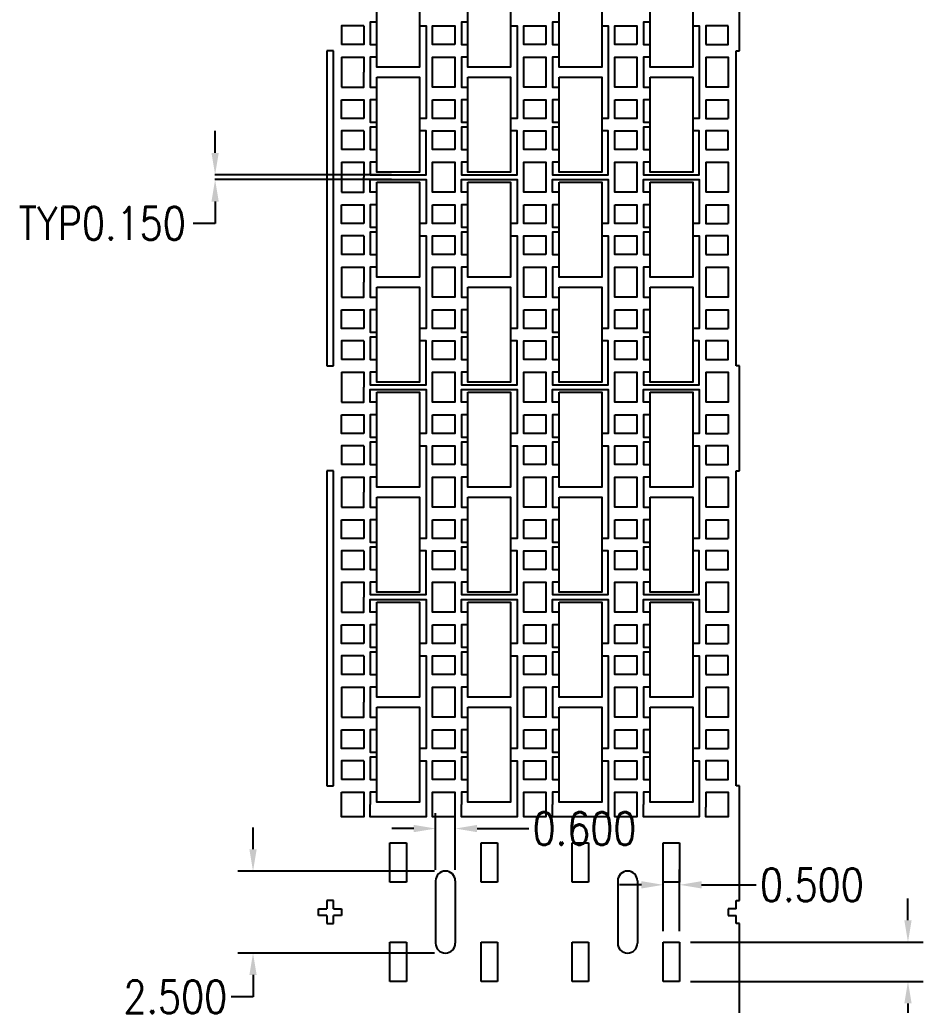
# Model space of a CAD drawing. Extents: x 343 to 432, y 410 to 590.
# Drawn here: x 343.23 to 384.52, y 501.19 to 546.26 of the extents above; entities that cross this region are included whole.
import ezdxf

# ---------------------------------------------------------------- set-up
doc = ezdxf.new("R2010")
doc.units = 0
doc.linetypes.add('HIDDEN', pattern=[0.375, 0.25, -0.125])
for name, color, linetype in [('SH-01_OBJECT', 7, 'Continuous'), ('SH-01_PKG', 5, 'HIDDEN'), ('SH-02_DIM', 4, 'Continuous'), ('SH-02_OBJECT', 7, 'Continuous')]:
    doc.layers.add(name, color=color, linetype=linetype)
doc.styles.get("Standard").update_dxf_attribs({"font": 'simplex.shx', "width": 0.82})

msp = doc.modelspace()

# ---------------------------------------------------------------- linework, layer by layer
at = {"layer": 'SH-01_OBJECT'}
for p, q in [((357.937, 544.546), (357.937, 543.856)), ((357.937, 543.856), (357.937, 543.166)), ((357.937, 539.746), (357.937, 539.056)), ((357.937, 539.056), (357.937, 538.366)), ((357.937, 534.946), (357.937, 534.256)), ((357.937, 534.256), (357.937, 533.566)), ((357.937, 530.146), (357.937, 529.456)), ((357.937, 529.456), (357.937, 528.766)), ((357.937, 525.346), (357.937, 524.656)), ((357.937, 524.656), (357.937, 523.966)), ((357.937, 520.546), (357.937, 519.856)), ((357.937, 519.856), (357.937, 519.166)), ((357.937, 515.746), (357.937, 515.056)), ((357.937, 515.056), (357.937, 514.366))]:
    msp.add_line(p, q, dxfattribs=at)
at = {"layer": 'SH-01_OBJECT', "linetype": 'Continuous'}
for p, q in [((374.587, 544.546), (374.587, 543.166)), ((374.587, 539.746), (374.587, 538.366)), ((374.587, 534.946), (374.587, 533.566)), ((374.587, 530.146), (374.587, 528.766)), ((374.587, 525.346), (374.587, 523.966)), ((374.587, 520.546), (374.587, 519.166)), ((374.587, 515.746), (374.587, 514.366)), ((374.587, 510.946), (374.587, 510.256))]:
    msp.add_line(p, q, dxfattribs=at)
at = {"layer": 'SH-01_OBJECT'}
for points in [[(358.949, 545.971), (357.937, 545.971), (357.937, 545.116)], [(361.499, 545.971), (361.799, 545.971), (361.799, 543.969), (361.799, 543.744), (361.799, 541.741), (361.499, 541.741)], [(365.662, 545.971), (365.962, 545.971), (365.962, 543.969), (365.962, 543.744), (365.962, 541.741), (365.662, 541.741)], [(369.824, 545.971), (370.124, 545.971), (370.124, 543.969), (370.124, 543.744), (370.124, 541.741), (369.824, 541.741)], [(373.987, 545.971), (374.287, 545.971), (374.287, 543.969), (374.287, 543.744), (374.287, 541.741), (373.987, 541.741)], [(374.587, 545.116), (375.599, 545.116), (375.599, 545.971)], [(359.549, 544.546), (359.249, 544.546), (359.249, 543.969), (359.249, 543.744), (359.249, 543.166), (359.549, 543.166)], [(363.712, 544.546), (363.412, 544.546), (363.412, 543.969), (363.412, 543.744), (363.412, 543.166), (363.712, 543.166)], [(367.874, 544.546), (367.574, 544.546), (367.574, 543.969), (367.574, 543.744), (367.574, 543.166), (367.874, 543.166)], [(372.037, 544.546), (371.737, 544.546), (371.737, 543.969), (371.737, 543.744), (371.737, 543.166), (372.037, 543.166)], [(374.587, 544.546), (375.599, 544.546), (375.599, 543.166), (374.587, 543.166)], [(358.949, 541.741), (357.937, 541.741), (357.937, 542.596)], [(374.587, 542.596), (375.599, 542.596), (375.599, 541.741)], [(358.949, 541.171), (357.937, 541.171), (357.937, 540.316)], [(359.549, 539.746), (359.249, 539.746), (359.249, 539.169), (361.799, 539.169), (361.799, 541.171), (361.499, 541.171)], [(363.712, 539.746), (363.412, 539.746), (363.412, 539.169), (365.962, 539.169), (365.962, 541.171), (365.662, 541.171)], [(367.874, 539.746), (367.574, 539.746), (367.574, 539.169), (370.124, 539.169), (370.124, 541.171), (369.824, 541.171)], [(372.037, 539.746), (371.737, 539.746), (371.737, 539.169), (374.287, 539.169), (374.287, 541.171), (373.987, 541.171)], [(374.587, 540.316), (375.599, 540.316), (375.599, 541.171)], [(374.587, 539.746), (375.599, 539.746), (375.599, 538.366), (374.587, 538.366)], [(359.549, 538.366), (359.249, 538.366), (359.249, 538.944), (361.799, 538.944), (361.799, 536.941), (361.499, 536.941)], [(363.712, 538.366), (363.412, 538.366), (363.412, 538.944), (365.962, 538.944), (365.962, 536.941), (365.662, 536.941)], [(367.874, 538.366), (367.574, 538.366), (367.574, 538.944), (370.124, 538.944), (370.124, 536.941), (369.824, 536.941)], [(372.037, 538.366), (371.737, 538.366), (371.737, 538.944), (374.287, 538.944), (374.287, 536.941), (373.987, 536.941)], [(358.949, 536.941), (357.937, 536.941), (357.937, 537.796)], [(374.587, 537.796), (375.599, 537.796), (375.599, 536.941)], [(358.949, 536.371), (357.937, 536.371), (357.937, 535.516)], [(361.499, 536.371), (361.799, 536.371), (361.799, 534.369), (361.799, 534.144), (361.799, 532.141), (361.499, 532.141)], [(365.662, 536.371), (365.962, 536.371), (365.962, 534.369), (365.962, 534.144), (365.962, 532.141), (365.662, 532.141)], [(369.824, 536.371), (370.124, 536.371), (370.124, 534.369), (370.124, 534.144), (370.124, 532.141), (369.824, 532.141)], [(373.987, 536.371), (374.287, 536.371), (374.287, 534.369), (374.287, 534.144), (374.287, 532.141), (373.987, 532.141)], [(374.587, 535.516), (375.599, 535.516), (375.599, 536.371)], [(359.549, 534.946), (359.249, 534.946), (359.249, 534.369), (359.249, 534.144), (359.249, 533.566), (359.549, 533.566)], [(363.712, 534.946), (363.412, 534.946), (363.412, 534.369), (363.412, 534.144), (363.412, 533.566), (363.712, 533.566)], [(367.874, 534.946), (367.574, 534.946), (367.574, 534.369), (367.574, 534.144), (367.574, 533.566), (367.874, 533.566)], [(372.037, 534.946), (371.737, 534.946), (371.737, 534.369), (371.737, 534.144), (371.737, 533.566), (372.037, 533.566)], [(374.587, 534.946), (375.599, 534.946), (375.599, 533.566), (374.587, 533.566)], [(358.949, 532.141), (357.937, 532.141), (357.937, 532.996)], [(374.587, 532.996), (375.599, 532.996), (375.599, 532.141)], [(358.949, 531.571), (357.937, 531.571), (357.937, 530.716)], [(359.549, 530.146), (359.249, 530.146), (359.249, 529.569), (361.799, 529.569), (361.799, 531.571), (361.499, 531.571)], [(363.712, 530.146), (363.412, 530.146), (363.412, 529.569), (365.962, 529.569), (365.962, 531.571), (365.662, 531.571)], [(367.874, 530.146), (367.574, 530.146), (367.574, 529.569), (370.124, 529.569), (370.124, 531.571), (369.824, 531.571)], [(372.037, 530.146), (371.737, 530.146), (371.737, 529.569), (374.287, 529.569), (374.287, 531.571), (373.987, 531.571)], [(374.587, 530.716), (375.599, 530.716), (375.599, 531.571)], [(374.587, 530.146), (375.599, 530.146), (375.599, 528.766), (374.587, 528.766)], [(359.549, 528.766), (359.249, 528.766), (359.249, 529.344), (361.799, 529.344), (361.799, 527.341), (361.499, 527.341)], [(363.712, 528.766), (363.412, 528.766), (363.412, 529.344), (365.962, 529.344), (365.962, 527.341), (365.662, 527.341)], [(367.874, 528.766), (367.574, 528.766), (367.574, 529.344), (370.124, 529.344), (370.124, 527.341), (369.824, 527.341)], [(372.037, 528.766), (371.737, 528.766), (371.737, 529.344), (374.287, 529.344), (374.287, 527.341), (373.987, 527.341)], [(358.949, 527.341), (357.937, 527.341), (357.937, 528.196)], [(374.587, 528.196), (375.599, 528.196), (375.599, 527.341)], [(358.949, 526.771), (357.937, 526.771), (357.937, 525.916)], [(361.499, 526.771), (361.799, 526.771), (361.799, 524.769), (361.799, 524.544), (361.799, 522.541), (361.499, 522.541)], [(365.662, 526.771), (365.962, 526.771), (365.962, 524.769), (365.962, 524.544), (365.962, 522.541), (365.662, 522.541)], [(369.824, 526.771), (370.124, 526.771), (370.124, 524.769), (370.124, 524.544), (370.124, 522.541), (369.824, 522.541)], [(373.987, 526.771), (374.287, 526.771), (374.287, 524.769), (374.287, 524.544), (374.287, 522.541), (373.987, 522.541)], [(374.587, 525.916), (375.599, 525.916), (375.599, 526.771)], [(359.549, 525.346), (359.249, 525.346), (359.249, 524.769), (359.249, 524.544), (359.249, 523.966), (359.549, 523.966)], [(363.712, 525.346), (363.412, 525.346), (363.412, 524.769), (363.412, 524.544), (363.412, 523.966), (363.712, 523.966)], [(367.874, 525.346), (367.574, 525.346), (367.574, 524.769), (367.574, 524.544), (367.574, 523.966), (367.874, 523.966)], [(372.037, 525.346), (371.737, 525.346), (371.737, 524.769), (371.737, 524.544), (371.737, 523.966), (372.037, 523.966)], [(374.587, 525.346), (375.599, 525.346), (375.599, 523.966), (374.587, 523.966)], [(358.949, 522.541), (357.937, 522.541), (357.937, 523.396)], [(374.587, 523.396), (375.599, 523.396), (375.599, 522.541)], [(358.949, 521.971), (357.937, 521.971), (357.937, 521.116)], [(359.549, 520.546), (359.249, 520.546), (359.249, 519.969), (361.799, 519.969), (361.799, 521.971), (361.499, 521.971)], [(363.712, 520.546), (363.412, 520.546), (363.412, 519.969), (365.962, 519.969), (365.962, 521.971), (365.662, 521.971)], [(367.874, 520.546), (367.574, 520.546), (367.574, 519.969), (370.124, 519.969), (370.124, 521.971), (369.824, 521.971)], [(372.037, 520.546), (371.737, 520.546), (371.737, 519.969), (374.287, 519.969), (374.287, 521.971), (373.987, 521.971)], [(374.587, 521.116), (375.599, 521.116), (375.599, 521.971)], [(374.587, 520.546), (375.599, 520.546), (375.599, 519.166), (374.587, 519.166)], [(359.549, 519.166), (359.249, 519.166), (359.249, 519.744), (361.799, 519.744), (361.799, 517.741), (361.499, 517.741)], [(363.712, 519.166), (363.412, 519.166), (363.412, 519.744), (365.962, 519.744), (365.962, 517.741), (365.662, 517.741)], [(367.874, 519.166), (367.574, 519.166), (367.574, 519.744), (370.124, 519.744), (370.124, 517.741), (369.824, 517.741)], [(372.037, 519.166), (371.737, 519.166), (371.737, 519.744), (374.287, 519.744), (374.287, 517.741), (373.987, 517.741)], [(358.949, 517.741), (357.937, 517.741), (357.937, 518.596)], [(374.587, 518.596), (375.599, 518.596), (375.599, 517.741)], [(358.949, 517.171), (357.937, 517.171), (357.937, 516.316)], [(361.499, 517.171), (361.799, 517.171), (361.799, 515.169), (361.799, 514.944), (361.799, 512.941), (361.499, 512.941)], [(365.662, 517.171), (365.962, 517.171), (365.962, 515.169), (365.962, 514.944), (365.962, 512.941), (365.662, 512.941)], [(369.824, 517.171), (370.124, 517.171), (370.124, 515.169), (370.124, 514.944), (370.124, 512.941), (369.824, 512.941)], [(373.987, 517.171), (374.287, 517.171), (374.287, 515.169), (374.287, 514.944), (374.287, 512.941), (373.987, 512.941)], [(374.587, 516.316), (375.599, 516.316), (375.599, 517.171)], [(359.549, 515.746), (359.249, 515.746), (359.249, 515.169), (359.249, 514.944), (359.249, 514.366), (359.549, 514.366)], [(363.712, 515.746), (363.412, 515.746), (363.412, 515.169), (363.412, 514.944), (363.412, 514.366), (363.712, 514.366)], [(367.874, 515.746), (367.574, 515.746), (367.574, 515.169), (367.574, 514.944), (367.574, 514.366), (367.874, 514.366)], [(372.037, 515.746), (371.737, 515.746), (371.737, 515.169), (371.737, 514.944), (371.737, 514.366), (372.037, 514.366)], [(374.587, 515.746), (375.599, 515.746), (375.599, 514.366), (374.587, 514.366)], [(358.949, 512.941), (357.937, 512.941), (357.937, 513.796)], [(374.587, 513.796), (375.599, 513.796), (375.599, 512.941)], [(358.949, 512.371), (357.937, 512.371), (357.937, 511.516)], [(374.587, 511.516), (375.599, 511.516), (375.599, 512.371)], [(358.949, 510.256), (358.949, 509.806), (357.937, 509.806), (357.937, 510.946)], [(374.587, 510.946), (375.599, 510.946), (375.599, 509.806), (374.587, 509.806), (374.587, 510.256)], [(361.799, 510.369), (361.799, 509.806), (359.249, 509.806), (359.249, 510.369)], [(363.112, 510.256), (363.112, 509.806), (362.099, 509.806), (362.099, 510.256)], [(365.962, 510.369), (365.962, 509.806), (363.412, 509.806), (363.412, 510.369)], [(367.274, 510.256), (367.274, 509.806), (366.262, 509.806), (366.262, 510.256)], [(370.124, 510.369), (370.124, 509.806), (367.574, 509.806), (367.574, 510.369)], [(371.437, 510.256), (371.437, 509.806), (370.424, 509.806), (370.424, 510.256)], [(374.287, 510.369), (374.287, 509.806), (371.737, 509.806), (371.737, 510.369)]]:
    msp.add_lwpolyline(points, dxfattribs=at)
at = {"layer": 'SH-01_OBJECT', "linetype": 'Continuous'}
for points in [[(358.949, 545.971), (358.949, 545.116), (357.937, 545.116)], [(359.549, 546.144), (359.249, 546.144), (359.249, 545.116), (359.549, 545.116)], [(363.712, 546.144), (363.412, 546.144), (363.412, 545.116), (363.712, 545.116)], [(367.874, 546.144), (367.574, 546.144), (367.574, 545.116), (367.874, 545.116)], [(372.037, 546.144), (371.737, 546.144), (371.737, 545.116), (372.037, 545.116)], [(375.599, 545.971), (374.587, 545.971), (374.587, 545.116)], [(357.937, 544.546), (358.949, 544.546), (358.949, 543.857)], [(363.112, 543.856), (363.112, 543.166), (362.099, 543.166), (362.099, 544.546), (363.112, 544.546), (363.112, 543.857)], [(367.274, 543.856), (367.274, 543.166), (366.262, 543.166), (366.262, 544.546), (367.274, 544.546), (367.274, 543.857)], [(371.437, 543.856), (371.437, 543.166), (370.424, 543.166), (370.424, 544.546), (371.437, 544.546), (371.437, 543.857)], [(357.937, 543.166), (358.949, 543.166), (358.949, 543.856)], [(357.937, 542.596), (358.949, 542.596), (358.949, 541.741)], [(359.549, 542.596), (359.249, 542.596), (359.249, 541.569), (359.549, 541.569)], [(363.712, 542.596), (363.412, 542.596), (363.412, 541.569), (363.712, 541.569)], [(367.874, 542.596), (367.574, 542.596), (367.574, 541.569), (367.874, 541.569)], [(372.037, 542.596), (371.737, 542.596), (371.737, 541.569), (372.037, 541.569)], [(374.587, 542.596), (374.587, 541.741), (375.599, 541.741)], [(359.549, 541.344), (359.249, 541.344), (359.249, 540.316), (359.549, 540.316)], [(363.712, 541.344), (363.412, 541.344), (363.412, 540.316), (363.712, 540.316)], [(367.874, 541.344), (367.574, 541.344), (367.574, 540.316), (367.874, 540.316)], [(372.037, 541.344), (371.737, 541.344), (371.737, 540.316), (372.037, 540.316)], [(358.949, 541.171), (358.949, 540.316), (357.937, 540.316)], [(375.599, 541.171), (374.587, 541.171), (374.587, 540.316)], [(357.937, 539.746), (358.949, 539.746), (358.949, 539.057)], [(363.112, 539.056), (363.112, 538.366), (362.099, 538.366), (362.099, 539.746), (363.112, 539.746), (363.112, 539.057)], [(367.274, 539.056), (367.274, 538.366), (366.262, 538.366), (366.262, 539.746), (367.274, 539.746), (367.274, 539.057)], [(371.437, 539.056), (371.437, 538.366), (370.424, 538.366), (370.424, 539.746), (371.437, 539.746), (371.437, 539.057)], [(357.937, 538.366), (358.949, 538.366), (358.949, 539.056)], [(357.937, 537.796), (358.949, 537.796), (358.949, 536.941)], [(359.549, 537.796), (359.249, 537.796), (359.249, 536.769), (359.549, 536.769)], [(363.712, 537.796), (363.412, 537.796), (363.412, 536.769), (363.712, 536.769)], [(367.874, 537.796), (367.574, 537.796), (367.574, 536.769), (367.874, 536.769)], [(372.037, 537.796), (371.737, 537.796), (371.737, 536.769), (372.037, 536.769)], [(374.587, 537.796), (374.587, 536.941), (375.599, 536.941)], [(358.949, 536.371), (358.949, 535.516), (357.937, 535.516)], [(359.549, 536.544), (359.249, 536.544), (359.249, 535.516), (359.549, 535.516)], [(363.712, 536.544), (363.412, 536.544), (363.412, 535.516), (363.712, 535.516)], [(367.874, 536.544), (367.574, 536.544), (367.574, 535.516), (367.874, 535.516)], [(372.037, 536.544), (371.737, 536.544), (371.737, 535.516), (372.037, 535.516)], [(375.599, 536.371), (374.587, 536.371), (374.587, 535.516)], [(357.937, 534.946), (358.949, 534.946), (358.949, 534.257)], [(363.112, 534.256), (363.112, 533.566), (362.099, 533.566), (362.099, 534.946), (363.112, 534.946), (363.112, 534.257)], [(367.274, 534.256), (367.274, 533.566), (366.262, 533.566), (366.262, 534.946), (367.274, 534.946), (367.274, 534.257)], [(371.437, 534.256), (371.437, 533.566), (370.424, 533.566), (370.424, 534.946), (371.437, 534.946), (371.437, 534.257)], [(357.937, 533.566), (358.949, 533.566), (358.949, 534.256)], [(357.937, 532.996), (358.949, 532.996), (358.949, 532.141)], [(359.549, 532.996), (359.249, 532.996), (359.249, 531.969), (359.549, 531.969)], [(363.712, 532.996), (363.412, 532.996), (363.412, 531.969), (363.712, 531.969)], [(367.874, 532.996), (367.574, 532.996), (367.574, 531.969), (367.874, 531.969)], [(372.037, 532.996), (371.737, 532.996), (371.737, 531.969), (372.037, 531.969)], [(374.587, 532.996), (374.587, 532.141), (375.599, 532.141)], [(359.549, 531.744), (359.249, 531.744), (359.249, 530.716), (359.549, 530.716)], [(363.712, 531.744), (363.412, 531.744), (363.412, 530.716), (363.712, 530.716)], [(367.874, 531.744), (367.574, 531.744), (367.574, 530.716), (367.874, 530.716)], [(372.037, 531.744), (371.737, 531.744), (371.737, 530.716), (372.037, 530.716)], [(358.949, 531.571), (358.949, 530.716), (357.937, 530.716)], [(375.599, 531.571), (374.587, 531.571), (374.587, 530.716)], [(357.937, 530.146), (358.949, 530.146), (358.949, 529.457)], [(363.112, 529.456), (363.112, 528.766), (362.099, 528.766), (362.099, 530.146), (363.112, 530.146), (363.112, 529.457)], [(367.274, 529.456), (367.274, 528.766), (366.262, 528.766), (366.262, 530.146), (367.274, 530.146), (367.274, 529.457)], [(371.437, 529.456), (371.437, 528.766), (370.424, 528.766), (370.424, 530.146), (371.437, 530.146), (371.437, 529.457)], [(357.937, 528.766), (358.949, 528.766), (358.949, 529.456)], [(357.937, 528.196), (358.949, 528.196), (358.949, 527.341)], [(359.549, 528.196), (359.249, 528.196), (359.249, 527.169), (359.549, 527.169)], [(363.712, 528.196), (363.412, 528.196), (363.412, 527.169), (363.712, 527.169)], [(367.874, 528.196), (367.574, 528.196), (367.574, 527.169), (367.874, 527.169)], [(372.037, 528.196), (371.737, 528.196), (371.737, 527.169), (372.037, 527.169)], [(374.587, 528.196), (374.587, 527.341), (375.599, 527.341)], [(358.949, 526.771), (358.949, 525.916), (357.937, 525.916)], [(359.549, 526.944), (359.249, 526.944), (359.249, 525.916), (359.549, 525.916)], [(363.712, 526.944), (363.412, 526.944), (363.412, 525.916), (363.712, 525.916)], [(367.874, 526.944), (367.574, 526.944), (367.574, 525.916), (367.874, 525.916)], [(372.037, 526.944), (371.737, 526.944), (371.737, 525.916), (372.037, 525.916)], [(375.599, 526.771), (374.587, 526.771), (374.587, 525.916)], [(357.937, 525.346), (358.949, 525.346), (358.949, 524.657)], [(363.112, 524.656), (363.112, 523.966), (362.099, 523.966), (362.099, 525.346), (363.112, 525.346), (363.112, 524.657)], [(367.274, 524.656), (367.274, 523.966), (366.262, 523.966), (366.262, 525.346), (367.274, 525.346), (367.274, 524.657)], [(371.437, 524.656), (371.437, 523.966), (370.424, 523.966), (370.424, 525.346), (371.437, 525.346), (371.437, 524.657)], [(357.937, 523.966), (358.949, 523.966), (358.949, 524.656)], [(357.937, 523.396), (358.949, 523.396), (358.949, 522.541)], [(359.549, 523.396), (359.249, 523.396), (359.249, 522.369), (359.549, 522.369)], [(363.712, 523.396), (363.412, 523.396), (363.412, 522.369), (363.712, 522.369)], [(367.874, 523.396), (367.574, 523.396), (367.574, 522.369), (367.874, 522.369)], [(372.037, 523.396), (371.737, 523.396), (371.737, 522.369), (372.037, 522.369)], [(374.587, 523.396), (374.587, 522.541), (375.599, 522.541)], [(358.949, 521.971), (358.949, 521.116), (357.937, 521.116)], [(359.549, 522.144), (359.249, 522.144), (359.249, 521.116), (359.549, 521.116)], [(363.712, 522.144), (363.412, 522.144), (363.412, 521.116), (363.712, 521.116)], [(367.874, 522.144), (367.574, 522.144), (367.574, 521.116), (367.874, 521.116)], [(372.037, 522.144), (371.737, 522.144), (371.737, 521.116), (372.037, 521.116)], [(375.599, 521.971), (374.587, 521.971), (374.587, 521.116)], [(357.937, 520.546), (358.949, 520.546), (358.949, 519.857)], [(363.112, 519.856), (363.112, 519.166), (362.099, 519.166), (362.099, 520.546), (363.112, 520.546), (363.112, 519.857)], [(367.274, 519.856), (367.274, 519.166), (366.262, 519.166), (366.262, 520.546), (367.274, 520.546), (367.274, 519.857)], [(371.437, 519.856), (371.437, 519.166), (370.424, 519.166), (370.424, 520.546), (371.437, 520.546), (371.437, 519.857)], [(357.937, 519.166), (358.949, 519.166), (358.949, 519.856)], [(357.937, 518.596), (358.949, 518.596), (358.949, 517.741)], [(359.549, 518.596), (359.249, 518.596), (359.249, 517.569), (359.549, 517.569)], [(363.712, 518.596), (363.412, 518.596), (363.412, 517.569), (363.712, 517.569)], [(367.874, 518.596), (367.574, 518.596), (367.574, 517.569), (367.874, 517.569)], [(372.037, 518.596), (371.737, 518.596), (371.737, 517.569), (372.037, 517.569)], [(374.587, 518.596), (374.587, 517.741), (375.599, 517.741)], [(359.549, 517.344), (359.249, 517.344), (359.249, 516.316), (359.549, 516.316)], [(363.712, 517.344), (363.412, 517.344), (363.412, 516.316), (363.712, 516.316)], [(367.874, 517.344), (367.574, 517.344), (367.574, 516.316), (367.874, 516.316)], [(372.037, 517.344), (371.737, 517.344), (371.737, 516.316), (372.037, 516.316)], [(358.949, 517.171), (358.949, 516.316), (357.937, 516.316)], [(375.599, 517.171), (374.587, 517.171), (374.587, 516.316)], [(357.937, 515.746), (358.949, 515.746), (358.949, 515.057)], [(363.112, 515.056), (363.112, 514.366), (362.099, 514.366), (362.099, 515.746), (363.112, 515.746), (363.112, 515.057)], [(367.274, 515.056), (367.274, 514.366), (366.262, 514.366), (366.262, 515.746), (367.274, 515.746), (367.274, 515.057)], [(371.437, 515.056), (371.437, 514.366), (370.424, 514.366), (370.424, 515.746), (371.437, 515.746), (371.437, 515.057)], [(357.937, 514.366), (358.949, 514.366), (358.949, 515.056)], [(357.937, 513.796), (358.949, 513.796), (358.949, 512.941)], [(359.549, 513.796), (359.249, 513.796), (359.249, 512.769), (359.549, 512.769)], [(363.712, 513.796), (363.412, 513.796), (363.412, 512.769), (363.712, 512.769)], [(367.874, 513.796), (367.574, 513.796), (367.574, 512.769), (367.874, 512.769)], [(372.037, 513.796), (371.737, 513.796), (371.737, 512.769), (372.037, 512.769)], [(374.587, 513.796), (374.587, 512.941), (375.599, 512.941)], [(358.949, 512.371), (358.949, 511.516), (357.937, 511.516)], [(359.549, 512.544), (359.249, 512.544), (359.249, 511.516), (359.549, 511.516)], [(361.499, 512.371), (361.799, 512.371), (361.799, 510.369)], [(363.712, 512.544), (363.412, 512.544), (363.412, 511.516), (363.712, 511.516)], [(365.662, 512.371), (365.962, 512.371), (365.962, 510.369)], [(367.874, 512.544), (367.574, 512.544), (367.574, 511.516), (367.874, 511.516)], [(369.824, 512.371), (370.124, 512.371), (370.124, 510.369)], [(372.037, 512.544), (371.737, 512.544), (371.737, 511.516), (372.037, 511.516)], [(373.987, 512.371), (374.287, 512.371), (374.287, 510.369)], [(375.599, 512.371), (374.587, 512.371), (374.587, 511.516)], [(357.937, 510.946), (358.949, 510.946), (358.949, 510.257)], [(359.549, 510.946), (359.249, 510.946), (359.249, 510.369)], [(362.099, 510.256), (362.099, 510.946), (363.112, 510.946), (363.112, 510.257)], [(363.712, 510.946), (363.412, 510.946), (363.412, 510.369)], [(366.262, 510.256), (366.262, 510.946), (367.274, 510.946), (367.274, 510.257)], [(367.874, 510.946), (367.574, 510.946), (367.574, 510.369)], [(370.424, 510.256), (370.424, 510.946), (371.437, 510.946), (371.437, 510.257)], [(372.037, 510.946), (371.737, 510.946), (371.737, 510.369)]]:
    msp.add_lwpolyline(points, dxfattribs=at)
for points in [[(363.112, 545.116), (362.099, 545.116), (362.099, 545.971), (363.112, 545.971)], [(367.274, 545.116), (366.262, 545.116), (366.262, 545.971), (367.274, 545.971)], [(371.437, 545.116), (370.424, 545.116), (370.424, 545.971), (371.437, 545.971)], [(362.099, 542.596), (363.112, 542.596), (363.112, 541.741), (362.099, 541.741)], [(366.262, 542.596), (367.274, 542.596), (367.274, 541.741), (366.262, 541.741)], [(370.424, 542.596), (371.437, 542.596), (371.437, 541.741), (370.424, 541.741)], [(363.112, 540.316), (362.099, 540.316), (362.099, 541.171), (363.112, 541.171)], [(367.274, 540.316), (366.262, 540.316), (366.262, 541.171), (367.274, 541.171)], [(371.437, 540.316), (370.424, 540.316), (370.424, 541.171), (371.437, 541.171)], [(362.099, 537.796), (363.112, 537.796), (363.112, 536.941), (362.099, 536.941)], [(366.262, 537.796), (367.274, 537.796), (367.274, 536.941), (366.262, 536.941)], [(370.424, 537.796), (371.437, 537.796), (371.437, 536.941), (370.424, 536.941)], [(363.112, 535.516), (362.099, 535.516), (362.099, 536.371), (363.112, 536.371)], [(367.274, 535.516), (366.262, 535.516), (366.262, 536.371), (367.274, 536.371)], [(371.437, 535.516), (370.424, 535.516), (370.424, 536.371), (371.437, 536.371)], [(362.099, 532.996), (363.112, 532.996), (363.112, 532.141), (362.099, 532.141)], [(366.262, 532.996), (367.274, 532.996), (367.274, 532.141), (366.262, 532.141)], [(370.424, 532.996), (371.437, 532.996), (371.437, 532.141), (370.424, 532.141)], [(363.112, 530.716), (362.099, 530.716), (362.099, 531.571), (363.112, 531.571)], [(367.274, 530.716), (366.262, 530.716), (366.262, 531.571), (367.274, 531.571)], [(371.437, 530.716), (370.424, 530.716), (370.424, 531.571), (371.437, 531.571)], [(362.099, 528.196), (363.112, 528.196), (363.112, 527.341), (362.099, 527.341)], [(366.262, 528.196), (367.274, 528.196), (367.274, 527.341), (366.262, 527.341)], [(370.424, 528.196), (371.437, 528.196), (371.437, 527.341), (370.424, 527.341)], [(363.112, 525.916), (362.099, 525.916), (362.099, 526.771), (363.112, 526.771)], [(367.274, 525.916), (366.262, 525.916), (366.262, 526.771), (367.274, 526.771)], [(371.437, 525.916), (370.424, 525.916), (370.424, 526.771), (371.437, 526.771)], [(362.099, 523.396), (363.112, 523.396), (363.112, 522.541), (362.099, 522.541)], [(366.262, 523.396), (367.274, 523.396), (367.274, 522.541), (366.262, 522.541)], [(370.424, 523.396), (371.437, 523.396), (371.437, 522.541), (370.424, 522.541)], [(363.112, 521.116), (362.099, 521.116), (362.099, 521.971), (363.112, 521.971)], [(367.274, 521.116), (366.262, 521.116), (366.262, 521.971), (367.274, 521.971)], [(371.437, 521.116), (370.424, 521.116), (370.424, 521.971), (371.437, 521.971)], [(362.099, 518.596), (363.112, 518.596), (363.112, 517.741), (362.099, 517.741)], [(366.262, 518.596), (367.274, 518.596), (367.274, 517.741), (366.262, 517.741)], [(370.424, 518.596), (371.437, 518.596), (371.437, 517.741), (370.424, 517.741)], [(363.112, 516.316), (362.099, 516.316), (362.099, 517.171), (363.112, 517.171)], [(367.274, 516.316), (366.262, 516.316), (366.262, 517.171), (367.274, 517.171)], [(371.437, 516.316), (370.424, 516.316), (370.424, 517.171), (371.437, 517.171)], [(362.099, 513.796), (363.112, 513.796), (363.112, 512.941), (362.099, 512.941)], [(366.262, 513.796), (367.274, 513.796), (367.274, 512.941), (366.262, 512.941)], [(370.424, 513.796), (371.437, 513.796), (371.437, 512.941), (370.424, 512.941)], [(363.112, 511.516), (362.099, 511.516), (362.099, 512.371), (363.112, 512.371)], [(367.274, 511.516), (366.262, 511.516), (366.262, 512.371), (367.274, 512.371)], [(371.437, 511.516), (370.424, 511.516), (370.424, 512.371), (371.437, 512.371)]]:
    msp.add_lwpolyline(points, close=True, dxfattribs=at)
at = {"layer": 'SH-01_PKG', "linetype": 'Continuous'}
for points in [[(359.549, 548.431), (361.499, 548.431), (361.499, 544.081), (359.549, 544.081)], [(363.712, 548.431), (365.662, 548.431), (365.662, 544.081), (363.712, 544.081)], [(367.874, 548.431), (369.824, 548.431), (369.824, 544.081), (367.874, 544.081)], [(372.037, 548.431), (373.987, 548.431), (373.987, 544.081), (372.037, 544.081)], [(359.549, 543.631), (361.499, 543.631), (361.499, 539.281), (359.549, 539.281)], [(363.712, 543.631), (365.662, 543.631), (365.662, 539.281), (363.712, 539.281)], [(367.874, 543.631), (369.824, 543.631), (369.824, 539.281), (367.874, 539.281)], [(372.037, 543.631), (373.987, 543.631), (373.987, 539.281), (372.037, 539.281)], [(359.549, 538.831), (361.499, 538.831), (361.499, 534.481), (359.549, 534.481)], [(363.712, 538.831), (365.662, 538.831), (365.662, 534.481), (363.712, 534.481)], [(367.874, 538.831), (369.824, 538.831), (369.824, 534.481), (367.874, 534.481)], [(372.037, 538.831), (373.987, 538.831), (373.987, 534.481), (372.037, 534.481)], [(359.549, 534.031), (361.499, 534.031), (361.499, 529.681), (359.549, 529.681)], [(363.712, 534.031), (365.662, 534.031), (365.662, 529.681), (363.712, 529.681)], [(367.874, 534.031), (369.824, 534.031), (369.824, 529.681), (367.874, 529.681)], [(372.037, 534.031), (373.987, 534.031), (373.987, 529.681), (372.037, 529.681)], [(359.549, 529.231), (361.499, 529.231), (361.499, 524.881), (359.549, 524.881)], [(363.712, 529.231), (365.662, 529.231), (365.662, 524.881), (363.712, 524.881)], [(367.874, 529.231), (369.824, 529.231), (369.824, 524.881), (367.874, 524.881)], [(372.037, 529.231), (373.987, 529.231), (373.987, 524.881), (372.037, 524.881)], [(359.549, 524.431), (361.499, 524.431), (361.499, 520.081), (359.549, 520.081)], [(363.712, 524.431), (365.662, 524.431), (365.662, 520.081), (363.712, 520.081)], [(367.874, 524.431), (369.824, 524.431), (369.824, 520.081), (367.874, 520.081)], [(372.037, 524.431), (373.987, 524.431), (373.987, 520.081), (372.037, 520.081)], [(359.549, 519.631), (361.499, 519.631), (361.499, 515.281), (359.549, 515.281)], [(363.712, 519.631), (365.662, 519.631), (365.662, 515.281), (363.712, 515.281)], [(367.874, 519.631), (369.824, 519.631), (369.824, 515.281), (367.874, 515.281)], [(372.037, 519.631), (373.987, 519.631), (373.987, 515.281), (372.037, 515.281)], [(359.549, 514.831), (361.499, 514.831), (361.499, 510.481), (359.549, 510.481)], [(363.712, 514.831), (365.662, 514.831), (365.662, 510.481), (363.712, 510.481)], [(367.874, 514.831), (369.824, 514.831), (369.824, 510.481), (367.874, 510.481)], [(372.037, 514.831), (373.987, 514.831), (373.987, 510.481), (372.037, 510.481)]]:
    msp.add_lwpolyline(points, close=True, dxfattribs=at)
at = {"layer": 'SH-02_DIM', "linetype": 'Continuous'}
for p, q in [((352.156, 540.169), (352.156, 541.169)), ((360.224, 539.169), (352.136, 539.169)), ((360.224, 538.944), (352.136, 538.944)), ((352.156, 537.944), (352.156, 536.944)), ((352.156, 536.944), (351.156, 536.944))]:
    msp.add_line(p, q, dxfattribs=at)
at = {"layer": 'SH-02_DIM'}
for p, q in [((362.232, 507.381), (362.232, 509.975)), ((363.132, 507.381), (363.132, 509.975)), ((353.889, 508.331), (353.889, 509.331)), ((361.232, 509.275), (360.232, 509.275)), ((364.132, 509.275), (366.49, 509.275)), ((372.637, 504.583), (372.637, 507.402)), ((373.387, 504.583), (373.387, 507.402)), ((362.182, 507.331), (353.189, 507.331)), ((371.637, 506.702), (370.637, 506.702)), ((374.387, 506.702), (376.882, 506.702)), ((383.823, 505.083), (383.823, 506.083)), ((373.887, 504.083), (384.523, 504.083)), ((362.182, 503.581), (353.189, 503.581)), ((353.889, 502.581), (353.889, 501.581)), ((373.887, 502.283), (384.523, 502.283)), ((353.889, 501.581), (352.889, 501.581)), ((383.823, 501.283), (383.823, 500.283))]:
    msp.add_line(p, q, dxfattribs=at)
at = {"layer": 'SH-02_DIM', "linetype": 'Continuous'}
for points in [[(351.989, 540.169), (352.322, 540.169), (352.156, 539.169)], [(351.989, 537.944), (352.322, 537.944), (352.156, 538.944)]]:
    msp.add_solid(points, dxfattribs=at)
at = {"layer": 'SH-02_DIM'}
for points in [[(361.232, 509.442), (361.232, 509.109), (362.232, 509.275)], [(364.132, 509.442), (364.132, 509.109), (363.132, 509.275)], [(353.723, 508.331), (354.056, 508.331), (353.889, 507.331)], [(371.637, 506.869), (371.637, 506.535), (372.637, 506.702)], [(374.387, 506.869), (374.387, 506.535), (373.387, 506.702)], [(383.656, 505.083), (383.99, 505.083), (383.823, 504.083)], [(353.723, 502.581), (354.056, 502.581), (353.889, 503.581)], [(383.656, 501.283), (383.99, 501.283), (383.823, 502.283)]]:
    msp.add_solid(points, dxfattribs=at)
at = {"layer": 'SH-02_OBJECT'}
for p, q in [((376.124, 544.831), (376.124, 549.631)), ((357.562, 544.831), (357.262, 544.831)), ((357.262, 544.831), (357.262, 530.431)), ((357.562, 530.431), (357.562, 544.831)), ((375.974, 530.431), (375.974, 544.831)), ((375.974, 544.831), (376.124, 544.831)), ((357.262, 530.431), (357.562, 530.431)), ((376.124, 530.431), (375.974, 530.431)), ((376.124, 525.631), (376.124, 530.431)), ((357.562, 525.631), (357.262, 525.631)), ((357.262, 525.631), (357.262, 511.231)), ((357.562, 511.231), (357.562, 525.631)), ((375.974, 511.231), (375.974, 525.631)), ((375.974, 525.631), (376.124, 525.631)), ((357.262, 511.231), (357.562, 511.231)), ((376.124, 511.231), (375.974, 511.231)), ((376.124, 505.981), (376.124, 511.231)), ((376.124, 505.981), (376.124, 510.089)), ((376.124, 499.681), (376.124, 504.931)), ((376.124, 500.131), (376.124, 504.931))]:
    msp.add_line(p, q, dxfattribs=at)
at = {"layer": 'SH-02_OBJECT', "linetype": 'Continuous'}
for p, q in [((360.149, 506.829), (360.149, 508.629)), ((360.149, 508.629), (360.899, 508.629)), ((360.899, 508.629), (360.899, 506.829)), ((364.312, 506.829), (364.312, 508.629)), ((364.312, 508.629), (365.062, 508.629)), ((365.062, 508.629), (365.062, 506.829)), ((368.474, 506.829), (368.474, 508.629)), ((368.474, 508.629), (369.224, 508.629)), ((369.224, 508.629), (369.224, 506.829)), ((372.637, 506.829), (372.637, 508.629)), ((372.637, 508.629), (373.387, 508.629)), ((373.387, 508.629), (373.387, 506.829)), ((360.899, 506.829), (360.149, 506.829)), ((362.232, 506.881), (362.232, 504.031)), ((363.132, 506.881), (363.132, 504.031)), ((365.062, 506.829), (364.312, 506.829)), ((369.224, 506.829), (368.474, 506.829)), ((370.557, 506.881), (370.557, 504.031)), ((371.457, 506.881), (371.457, 504.031)), ((373.387, 506.829), (372.637, 506.829)), ((356.887, 505.306), (356.887, 505.606)), ((356.887, 505.606), (357.262, 505.606)), ((357.562, 505.981), (357.262, 505.981)), ((357.262, 505.981), (357.262, 505.606)), ((357.562, 505.606), (357.562, 505.981)), ((357.562, 505.606), (357.937, 505.606)), ((357.937, 505.606), (357.937, 505.306)), ((375.974, 505.606), (375.599, 505.606)), ((375.599, 505.606), (375.599, 505.306)), ((375.974, 505.606), (375.974, 505.981)), ((375.974, 505.981), (376.124, 505.981)), ((357.262, 505.306), (356.887, 505.306)), ((357.262, 505.306), (357.262, 504.931)), ((357.562, 504.931), (357.562, 505.306)), ((357.937, 505.306), (357.562, 505.306)), ((375.599, 505.306), (375.974, 505.306)), ((375.974, 504.931), (375.974, 505.306)), ((357.262, 504.931), (357.562, 504.931)), ((376.124, 504.931), (375.974, 504.931)), ((360.149, 502.283), (360.149, 504.083)), ((360.149, 504.083), (360.899, 504.083)), ((360.899, 504.083), (360.899, 502.283)), ((364.312, 502.283), (364.312, 504.083)), ((364.312, 504.083), (365.062, 504.083)), ((365.062, 504.083), (365.062, 502.283)), ((368.474, 502.283), (368.474, 504.083)), ((368.474, 504.083), (369.224, 504.083)), ((369.224, 504.083), (369.224, 502.283)), ((372.637, 502.283), (372.637, 504.083)), ((372.637, 504.083), (373.387, 504.083)), ((373.387, 504.083), (373.387, 502.283)), ((360.899, 502.283), (360.149, 502.283)), ((365.062, 502.283), (364.312, 502.283)), ((369.224, 502.283), (368.474, 502.283)), ((373.387, 502.283), (372.637, 502.283))]:
    msp.add_line(p, q, dxfattribs=at)
at = {"layer": 'SH-02_OBJECT'}
for centre, start, end in [((362.682, 506.881), 360, 180), ((371.007, 506.881), 360, 180), ((362.682, 504.031), 180, 360), ((371.007, 504.031), 180, 360)]:
    msp.add_arc(centre, 0.45, start, end, dxfattribs=at)

# ---------------------------------------------------------------- texts
at = {"layer": 'SH-02_DIM', "linetype": 'Continuous', "insert": (346.995, 536.944), "char_height": 1.5, "attachment_point": 5}
msp.add_mtext('\\A1;TYP0.150', dxfattribs=at)
at = {"layer": 'SH-02_DIM', "char_height": 1.5, "attachment_point": 5}
for s, insert in [('\\A1;0.600', (369.04, 509.275)), ('\\A1;0.500', (379.432, 506.702)), ('\\A1;2.500', (350.339, 501.581))]:
    msp.add_mtext(s, dxfattribs=dict(at, insert=insert))

doc.saveas('drawing.dxf')
